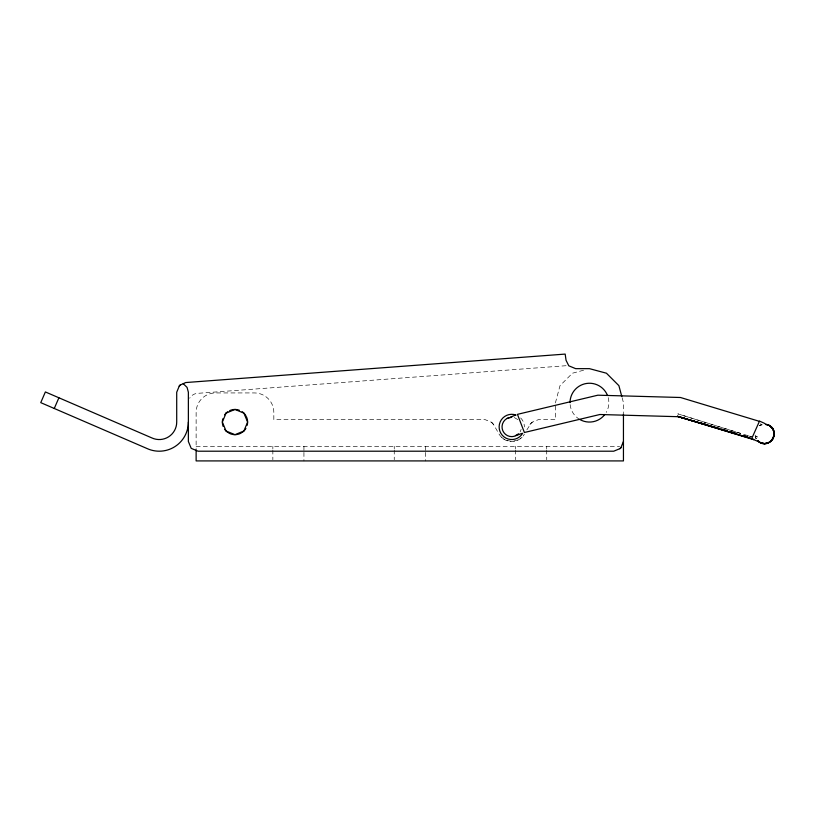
<?xml version="1.0" encoding="UTF-8"?>
<svg xmlns="http://www.w3.org/2000/svg" width="815" height="815" viewBox="0 0 815 815"><rect width="100%" height="100%" fill="white"/><g stroke="black" fill="none" stroke-linecap="round" stroke-linejoin="round"><path stroke-width="0.61" stroke-dasharray="4.08 3.06" d="M520.174 431.777L521.142 429.434M526.867 429.892L531.533 422.486L538.399 419.644L555.463 419.644L555.463 402.641L560.017 385.648L572.456 373.209L584.6 369.959M529.984 424.493L532.327 422.15M760.334 423.861L761.047 424.177M520.052 438.765L522.058 437.227M517.871 440.029L511.759 441.486L505.646 440.029M762.107 424.849L759.682 425.501L762.025 424.534A9.617 9.617 0 0 0 759.733 425.583M566.048 365.711L197.352 393.36A9.709 9.709 0 0 0 189.671 398.189M196.13 446.345L619.624 446.345M736.78 432.174L752.408 437.023M736.74 432.245L742.75 434.12M747.559 435.618L752.367 437.125M755.261 436.249L757.43 436.983L754.456 435.23M514.275 417.545L518.625 420.051M501.459 437.227L504.475 439.54M491.201 422.15L493.554 424.503L499.137 434.191A14.568 14.568 0 0 0 524.371 434.212M493.554 424.503L492.005 422.486L485.139 419.644L273.83 419.644L273.83 412.359A19.428 19.428 0 0 0 254.402 392.932L215.557 392.932A19.428 19.428 0 0 0 196.13 412.359L196.13 448.464M755.148 435.129L756.126 438.765A9.709 9.709 0 0 1 755.159 436.422M622.14 397.791L623.444 402.641L623.444 412.777M546.722 446.345L546.722 448.77M546.722 449.992L546.722 459.701M515.64 446.345L515.64 448.77M515.64 449.992L515.64 459.701M425.328 446.345L425.328 451.204M425.328 452.417L425.328 460.913M394.246 446.345L394.246 448.77M394.246 449.992L394.246 459.701M303.934 446.345L303.934 451.204M303.934 452.417L303.934 460.913M272.852 446.345L272.852 448.77M272.852 449.992L272.852 459.701M756.208 438.725A9.617 9.617 0 0 1 755.25 436.402M759.682 425.501A9.709 9.709 0 0 1 762.025 424.534M520.683 417.993A12.622 12.622 0 0 1 524.381 426.928M608.214 397.618A19.428 19.428 0 0 1 606.268 412.359M579.74 419.46A19.428 19.428 0 0 1 570.031 402.641M735.568 431.797L677.856 413.867L735.538 431.869"/><path stroke-width="1.22" d="M759.417 421.345L680.474 397.496L597.853 395.194L517.454 414.346L524.391 432.5L599.85 414.509L677.408 416.679M623.444 441.486L620.592 448.362L613.726 451.204L198.076 451.204L191.209 448.362L188.367 441.486L188.367 392.229L187.063 387.38L183.232 383.682M54.269 408.478L58.894 397.781M751.624 438.776L759.519 421.09L764.46 423.301M179.229 386.167L180.421 384.965M619.797 448.688L620.928 447.557M518.625 433.794L514.275 436.3A9.709 9.709 0 0 1 506.899 418.513L511.759 417.209M506.899 418.513L509.243 417.545M510.343 417.117L515.345 415.212M515.62 435.791L521.753 433.448M765.754 424.523C782.94 427.06 770.246 452.508 757.675 440.783A9.617 9.617 0 0 0 772.865 438.725A9.617 9.617 0 0 0 767.027 424.625L769.391 425.501L772.946 429.057L774.25 433.916L772.946 438.765L769.391 442.321L764.541 443.625L759.682 442.321L757.909 440.548M677.459 416.353L718.973 428.466L677.459 416.353L751.695 438.633L753.722 439.662L677.459 416.353L751.664 438.704L757.369 441.19M768.025 424.992L764.806 423.637M621.814 396.579L618.891 385.648L606.442 373.209L589.449 368.655L575.665 368.655L568.799 365.813L566.058 360.312L565.172 354.087L185.698 382.551L179.555 385.363L176.712 392.229L176.712 422.068A17.482 17.482 0 0 1 151.834 437.91L45.375 391.944L40.75 402.641L147.077 448.545A29.136 29.136 0 0 0 188.367 422.068M623.444 413.877L623.444 460.913L196.13 460.913L196.13 449.707M767.047 424.534A9.709 9.709 0 0 1 772.946 438.765A9.709 9.709 0 0 1 757.675 440.783M522.69 433.234A12.622 12.622 0 0 1 506.084 438.205A12.622 12.622 0 0 1 500.176 421.905A12.622 12.622 0 0 1 516.099 415.069M604.862 414.468A19.428 19.428 0 0 1 579.74 419.46M570.031 402.641A19.428 19.428 0 0 1 607.399 395.214M245.916 428.384A12.622 12.622 0 0 1 242.198 432.429M241.291 432.999A12.622 12.622 0 0 1 228.669 432.999M227.762 432.429A12.622 12.622 0 0 1 224.624 429.281M223.127 426.408A12.622 12.622 0 0 1 222.79 418.798M224.624 414.845A12.622 12.622 0 0 1 227.762 411.707M229.616 410.638A12.622 12.622 0 0 1 239.325 410.21M242.198 411.707A12.622 12.622 0 0 1 245.916 415.752M246.415 416.71A12.622 12.622 0 0 1 247.179 425.338M226.05 413.144L222.352 422.068L226.05 430.992L234.985 434.69L243.909 430.992L247.607 422.068L243.909 413.144L234.985 409.446L226.05 413.144M705.586 424.421L699.474 422.669L705.596 424.421M727.51 430.952L721.407 429.179L727.52 430.962M736.057 433.448L729.955 431.665L736.067 433.448M747.049 436.657L743.382 435.587L747.06 436.657"/></g></svg>
